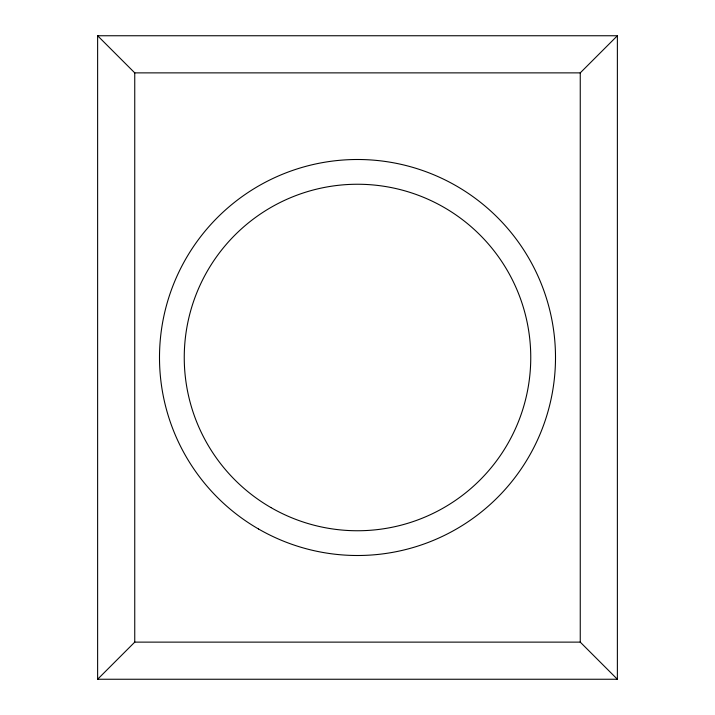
<?xml version="1.0" encoding="UTF-8"?>
<svg xmlns="http://www.w3.org/2000/svg" width="715" height="715" viewBox="0 0 715 715"><rect width="100%" height="100%" fill="white"/><g stroke="black" fill="none" stroke-linecap="round" stroke-linejoin="round"><path stroke-width="1.07" d="M617.376 679.25L580.249 642.124L580.249 72.876L617.376 35.75L97.624 35.75L97.624 679.25L617.376 679.25L617.376 35.75M97.624 679.25L134.751 642.124L134.751 72.876L97.624 35.75M134.751 72.876L580.249 72.876M134.751 642.124L580.249 642.124M258.499 528.975A198.001 198.001 0 0 0 555.501 357.5A198.001 198.001 0 0 0 258.499 186.025A198.001 198.001 0 0 0 258.499 528.975M270.878 507.543A173.253 173.253 0 0 0 530.753 357.5A173.253 173.253 0 0 0 270.878 207.457A173.253 173.253 0 0 0 270.878 507.543"/></g></svg>
